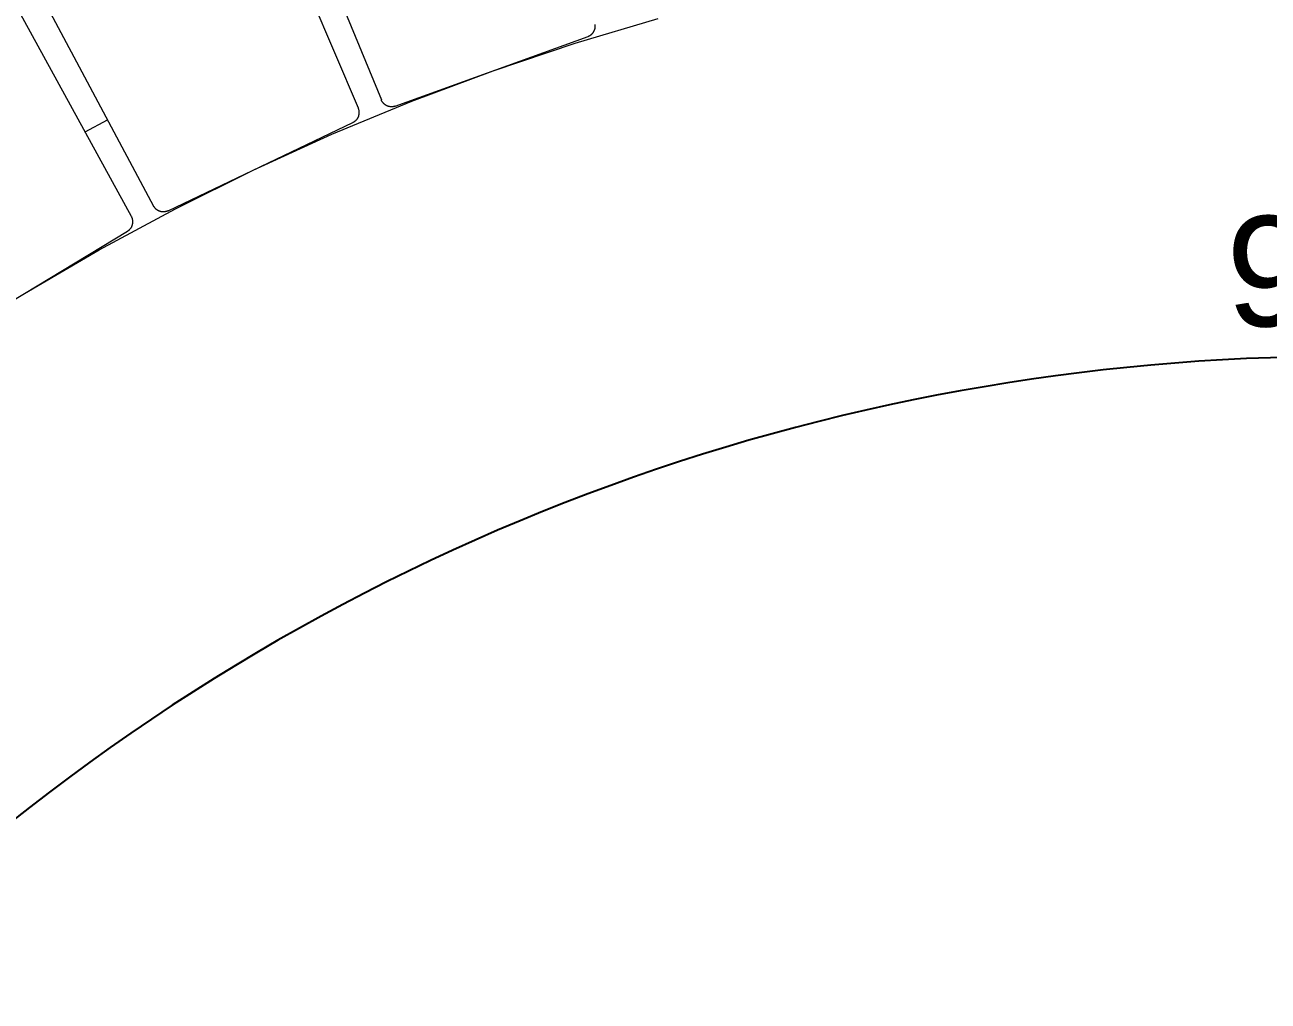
# Model space of a CAD drawing. Header units: millimetres. Extents: x -507 to 4570, y -12 to 3479.
# Drawn here: x 321.9 to 772.7, y 811.4 to 1165.7 of the extents above; entities that cross this region are included whole.
import ezdxf

# ---------------------------------------------------------------- set-up
doc = ezdxf.new("R2010")
doc.units = ezdxf.units.MM
doc.layers.add('ZANO_R', color=7, linetype='Continuous', lineweight=0)
doc.layers.add('ZANO_W', color=1, linetype='Continuous', lineweight=0)
doc.styles.add('Arial', font='arial.ttf')
doc.styles.get("Standard").update_dxf_attribs({"font": 'ARIALUNI.TTF'})
doc.dimstyles.new('pl i ang', dxfattribs={"dimtxt": 50, "dimasz": 50, "dimexe": 1.25, "dimexo": 0.625, "dimgap": 10, "dimtad": 1, "dimtoh": 1, "dimtxsty": 'Standard', "dimcen": 2.5, "dimclrd": 1, "dimclre": 1, "dimclrt": 1, "dimadec": 0, "dimazin": 0, "dimtfac": 1, "dimtmove": 0, "dimatfit": 3, "dimfxl": 1, "dimarcsym": 1})

# ---------------------------------------------------------------- blocks, each defined once
blk = doc.blocks.new('*D452')
at = {"layer": 'ZANO_W', "color": 1, "lineweight": -2}
for p, q in [((150.62, 919.95), (259.15, 811.42)), ((1448.87, 919.95), (1340.34, 811.42))]:
    blk.add_line(p, q, dxfattribs=at)
blk.add_arc((799.75, 270.83), 774.52, 47.95937, 132.04063, dxfattribs=at)
at = {"layer": 'ZANO_W', "color": 1}
for points in [[(276.5, 850.87), (285.68, 841.2), (252.08, 818.49)], [(1313.82, 841.2), (1323, 850.87), (1347.41, 818.49)]]:
    blk.add_solid(points, dxfattribs=at)
at = {"layer": 'ZANO_W', "color": 1, "insert": (799.75, 1076.03), "char_height": 40, "attachment_point": 5, "style": 'Arial'}
blk.add_mtext('90%%d', dxfattribs=at)

msp = doc.modelspace()

# ---------------------------------------------------------------- linework, layer by layer
at = {"layer": 'ZANO_R'}
for p, q in [((282.54, 1547.47), (451.14, 1138.44)), ((442.81, 1135.46), (269.58, 1542.56)), ((160.48, 1490.41), (368.53, 1099.95)), ((360.53, 1096.18), (148.07, 1484.25)), ((521.43, 1159.03), (551.54, 1168.02)), ((528.19, 1163.24), (528.26, 1163.37)), ((528.26, 1163.37), (528.32, 1163.49)), ((528.32, 1163.49), (528.38, 1163.61)), ((528.38, 1163.61), (528.43, 1163.74)), ((528.43, 1163.74), (528.49, 1163.87)), ((528.49, 1163.87), (528.53, 1164)), ((528.53, 1164), (528.57, 1164.13)), ((528.57, 1164.13), (528.61, 1164.27)), ((528.61, 1164.27), (528.64, 1164.4)), ((528.64, 1164.4), (528.67, 1164.54)), ((528.67, 1164.54), (528.69, 1164.68)), ((528.69, 1164.68), (528.71, 1164.81)), ((528.72, 1165.65), (528.7, 1165.78)), ((528.71, 1164.81), (528.72, 1164.95)), ((528.73, 1165.51), (528.72, 1165.65)), ((528.72, 1164.95), (528.73, 1165.09)), ((528.73, 1165.37), (528.73, 1165.51)), ((528.74, 1165.23), (528.73, 1165.37)), ((528.73, 1165.09), (528.74, 1165.23)), ((456.19, 1136.2), (526.1, 1161.5)), ((491.66, 1149.02), (521.43, 1159.03)), ((526.1, 1161.5), (526.23, 1161.55)), ((526.23, 1161.55), (526.35, 1161.61)), ((526.35, 1161.61), (526.48, 1161.66)), ((526.48, 1161.66), (526.6, 1161.73)), ((526.6, 1161.73), (526.73, 1161.79)), ((526.73, 1161.79), (526.85, 1161.87)), ((526.85, 1161.87), (526.96, 1161.94)), ((526.96, 1161.94), (527.08, 1162.02)), ((527.08, 1162.02), (527.19, 1162.1)), ((527.19, 1162.1), (527.3, 1162.19)), ((527.3, 1162.19), (527.4, 1162.28)), ((527.4, 1162.28), (527.5, 1162.38)), ((527.5, 1162.38), (527.6, 1162.47)), ((527.6, 1162.47), (527.7, 1162.57)), ((527.7, 1162.57), (527.79, 1162.68)), ((527.79, 1162.68), (527.88, 1162.79)), ((527.88, 1162.79), (527.96, 1162.9)), ((527.96, 1162.9), (528.04, 1163.01)), ((528.04, 1163.01), (528.12, 1163.13)), ((528.12, 1163.13), (528.19, 1163.24)), ((462.24, 1138), (491.66, 1149.02)), ((433.22, 1125.97), (462.24, 1138)), ((451.19, 1138.31), (451.14, 1138.44)), ((451.25, 1138.18), (451.19, 1138.31)), ((451.31, 1138.06), (451.25, 1138.18)), ((451.38, 1137.94), (451.31, 1138.06)), ((451.45, 1137.82), (451.38, 1137.94)), ((451.53, 1137.7), (451.45, 1137.82)), ((451.61, 1137.59), (451.53, 1137.7)), ((451.69, 1137.48), (451.61, 1137.59)), ((451.78, 1137.37), (451.69, 1137.48)), ((451.87, 1137.27), (451.78, 1137.37)), ((451.97, 1137.17), (451.87, 1137.27)), ((452.07, 1137.07), (451.97, 1137.17)), ((452.17, 1136.98), (452.07, 1137.07)), ((452.28, 1136.88), (452.17, 1136.98)), ((452.38, 1136.8), (452.28, 1136.88)), ((452.49, 1136.71), (452.38, 1136.8)), ((452.61, 1136.64), (452.49, 1136.71)), ((452.73, 1136.56), (452.61, 1136.64)), ((452.84, 1136.49), (452.73, 1136.56)), ((452.97, 1136.42), (452.84, 1136.49)), ((453.09, 1136.36), (452.97, 1136.42)), ((453.22, 1136.3), (453.09, 1136.36)), ((453.34, 1136.25), (453.22, 1136.3)), ((453.47, 1136.2), (453.34, 1136.25)), ((442.42, 1131.63), (442.5, 1131.74)), ((442.5, 1131.74), (442.57, 1131.86)), ((442.57, 1131.86), (442.64, 1131.98)), ((442.64, 1131.98), (442.7, 1132.1)), ((442.7, 1132.1), (442.76, 1132.23)), ((442.76, 1132.23), (442.82, 1132.36)), ((442.86, 1135.34), (442.81, 1135.46)), ((442.82, 1132.36), (442.87, 1132.48)), ((442.91, 1135.21), (442.86, 1135.34)), ((442.87, 1132.48), (442.92, 1132.62)), ((442.95, 1135.07), (442.91, 1135.21)), ((442.92, 1132.62), (442.96, 1132.75)), ((442.99, 1134.94), (442.95, 1135.07)), ((442.96, 1132.75), (443, 1132.88)), ((443.02, 1134.81), (442.99, 1134.94)), ((443, 1132.88), (443.03, 1133.02)), ((443.05, 1134.67), (443.02, 1134.81)), ((443.03, 1133.02), (443.06, 1133.15)), ((443.08, 1134.53), (443.05, 1134.67)), ((443.06, 1133.15), (443.08, 1133.29)), ((443.1, 1134.4), (443.08, 1134.53)), ((443.08, 1133.29), (443.1, 1133.43)), ((443.11, 1134.26), (443.1, 1134.4)), ((443.1, 1133.43), (443.11, 1133.56)), ((443.12, 1134.12), (443.11, 1134.26)), ((443.11, 1133.56), (443.12, 1133.7)), ((443.13, 1133.98), (443.12, 1134.12)), ((443.12, 1133.7), (443.13, 1133.84)), ((443.13, 1133.84), (443.13, 1133.98)), ((453.6, 1136.15), (453.47, 1136.2)), ((453.74, 1136.11), (453.6, 1136.15)), ((453.87, 1136.08), (453.74, 1136.11)), ((454.01, 1136.05), (453.87, 1136.08)), ((454.14, 1136.02), (454.01, 1136.05)), ((454.28, 1136), (454.14, 1136.02)), ((454.42, 1135.98), (454.28, 1136)), ((454.56, 1135.97), (454.42, 1135.98)), ((454.7, 1135.96), (454.56, 1135.97)), ((454.83, 1135.96), (454.7, 1135.96)), ((454.97, 1135.96), (454.83, 1135.96)), ((455.11, 1135.97), (454.97, 1135.96)), ((455.25, 1135.98), (455.11, 1135.97)), ((455.39, 1136), (455.25, 1135.98)), ((455.52, 1136.02), (455.39, 1136)), ((455.66, 1136.05), (455.52, 1136.02)), ((455.8, 1136.08), (455.66, 1136.05)), ((455.93, 1136.11), (455.8, 1136.08)), ((456.06, 1136.15), (455.93, 1136.11)), ((456.19, 1136.2), (456.06, 1136.15)), ((343.71, 1126.9), (351.85, 1131.25)), ((373.78, 1098.23), (440.85, 1130.29)), ((440.85, 1130.29), (440.98, 1130.35)), ((440.98, 1130.35), (441.1, 1130.42)), ((441.1, 1130.42), (441.22, 1130.49)), ((441.22, 1130.49), (441.34, 1130.56)), ((441.34, 1130.56), (441.45, 1130.64)), ((441.45, 1130.64), (441.56, 1130.72)), ((441.56, 1130.72), (441.67, 1130.81)), ((441.67, 1130.81), (441.78, 1130.9)), ((441.78, 1130.9), (441.88, 1130.99)), ((441.88, 1130.99), (441.98, 1131.09)), ((441.98, 1131.09), (442.07, 1131.19)), ((442.07, 1131.19), (442.16, 1131.3)), ((442.16, 1131.3), (442.25, 1131.4)), ((442.25, 1131.4), (442.34, 1131.51)), ((442.34, 1131.51), (442.42, 1131.63)), ((404.62, 1112.97), (433.22, 1125.97)), ((376.49, 1098.99), (404.62, 1112.97)), ((348.85, 1084.07), (376.49, 1098.99)), ((360.6, 1096.05), (360.53, 1096.18)), ((360.66, 1095.93), (360.6, 1096.05)), ((360.71, 1095.8), (360.66, 1095.93)), ((360.76, 1095.67), (360.71, 1095.8)), ((360.81, 1095.54), (360.76, 1095.67)), ((368.59, 1099.83), (368.53, 1099.95)), ((368.66, 1099.71), (368.59, 1099.83)), ((368.74, 1099.6), (368.66, 1099.71)), ((368.82, 1099.48), (368.74, 1099.6)), ((368.9, 1099.37), (368.82, 1099.48)), ((368.99, 1099.26), (368.9, 1099.37)), ((369.08, 1099.16), (368.99, 1099.26)), ((369.18, 1099.06), (369.08, 1099.16)), ((369.27, 1098.96), (369.18, 1099.06)), ((369.38, 1098.87), (369.27, 1098.96)), ((369.48, 1098.77), (369.38, 1098.87)), ((369.59, 1098.69), (369.48, 1098.77)), ((369.7, 1098.6), (369.59, 1098.69)), ((369.81, 1098.52), (369.7, 1098.6)), ((369.93, 1098.45), (369.81, 1098.52)), ((370.05, 1098.38), (369.93, 1098.45)), ((370.17, 1098.31), (370.05, 1098.38)), ((370.29, 1098.24), (370.17, 1098.31)), ((370.42, 1098.19), (370.29, 1098.24)), ((370.55, 1098.13), (370.42, 1098.19)), ((370.67, 1098.08), (370.55, 1098.13)), ((370.81, 1098.04), (370.67, 1098.08)), ((370.94, 1097.99), (370.81, 1098.04)), ((371.07, 1097.96), (370.94, 1097.99)), ((371.21, 1097.93), (371.07, 1097.96)), ((371.34, 1097.9), (371.21, 1097.93)), ((371.48, 1097.88), (371.34, 1097.9)), ((371.62, 1097.86), (371.48, 1097.88)), ((371.76, 1097.85), (371.62, 1097.86)), ((371.9, 1097.84), (371.76, 1097.85)), ((372.03, 1097.84), (371.9, 1097.84)), ((372.17, 1097.84), (372.03, 1097.84)), ((372.31, 1097.84), (372.17, 1097.84)), ((372.45, 1097.85), (372.31, 1097.84)), ((372.59, 1097.87), (372.45, 1097.85)), ((372.73, 1097.89), (372.59, 1097.87)), ((372.86, 1097.92), (372.73, 1097.89)), ((373, 1097.95), (372.86, 1097.92)), ((373.13, 1097.98), (373, 1097.95)), ((373.26, 1098.02), (373.13, 1097.98)), ((373.4, 1098.07), (373.26, 1098.02)), ((373.53, 1098.12), (373.4, 1098.07)), ((373.65, 1098.17), (373.53, 1098.12)), ((373.78, 1098.23), (373.65, 1098.17)), ((359.44, 1091.07), (359.55, 1091.16)), ((359.55, 1091.16), (359.65, 1091.24)), ((359.65, 1091.24), (359.76, 1091.34)), ((359.76, 1091.34), (359.86, 1091.43)), ((359.86, 1091.43), (359.95, 1091.53)), ((359.95, 1091.53), (360.05, 1091.64)), ((360.05, 1091.64), (360.13, 1091.74)), ((360.13, 1091.74), (360.22, 1091.85)), ((360.22, 1091.85), (360.3, 1091.97)), ((360.3, 1091.97), (360.38, 1092.08)), ((360.38, 1092.08), (360.45, 1092.2)), ((360.45, 1092.2), (360.52, 1092.32)), ((360.52, 1092.32), (360.59, 1092.44)), ((360.59, 1092.44), (360.65, 1092.57)), ((360.65, 1092.57), (360.7, 1092.69)), ((360.7, 1092.69), (360.76, 1092.82)), ((360.76, 1092.82), (360.8, 1092.95)), ((360.8, 1092.95), (360.85, 1093.08)), ((360.85, 1095.41), (360.81, 1095.54)), ((360.89, 1095.28), (360.85, 1095.41)), ((360.85, 1093.08), (360.89, 1093.22)), ((360.92, 1095.14), (360.89, 1095.28)), ((360.89, 1093.22), (360.92, 1093.35)), ((360.95, 1095.01), (360.92, 1095.14)), ((360.92, 1093.35), (360.95, 1093.49)), ((360.98, 1094.87), (360.95, 1095.01)), ((360.95, 1093.49), (360.97, 1093.63)), ((360.97, 1093.63), (360.99, 1093.76)), ((360.99, 1094.73), (360.98, 1094.87)), ((361.01, 1094.59), (360.99, 1094.73)), ((360.99, 1093.76), (361.01, 1093.9)), ((361.02, 1094.46), (361.01, 1094.59)), ((361.01, 1093.9), (361.02, 1094.04)), ((361.02, 1094.32), (361.02, 1094.46)), ((361.02, 1094.18), (361.02, 1094.32)), ((361.02, 1094.04), (361.02, 1094.18)), ((295.51, 1052.32), (359.09, 1090.84)), ((359.09, 1090.84), (359.21, 1090.91)), ((359.21, 1090.91), (359.33, 1090.99)), ((359.33, 1090.99), (359.44, 1091.07)), ((321.73, 1068.21), (348.85, 1084.07))]:
    msp.add_line(p, q, dxfattribs=at)

# ---------------------------------------------------------------- dimensions: what is measured, and where the dimension line sits
at = {"layer": 'ZANO_W'}
dim = msp.add_angular_dim_2l(base=(1000.21, 1018.95), line1=((1455.94, 927.02), (1463.01, 934.09)), line2=((136.48, 934.09), (143.55, 927.02)), dimstyle='pl i ang', override={"dimtxt": 40, "dimasz": 40, "dimexe": 10, "dimexo": 10, "dimtoh": 0, "dimdec": 0, "dimtxsty": 'Arial', "dimtdec": 0, "dimtmove": 1}, dxfattribs=at)
dim.commit()
dim.dimension.update_dxf_attribs({"geometry": '*D452', "text_midpoint": (799.75, 1076.03)})

doc.saveas('drawing.dxf')
